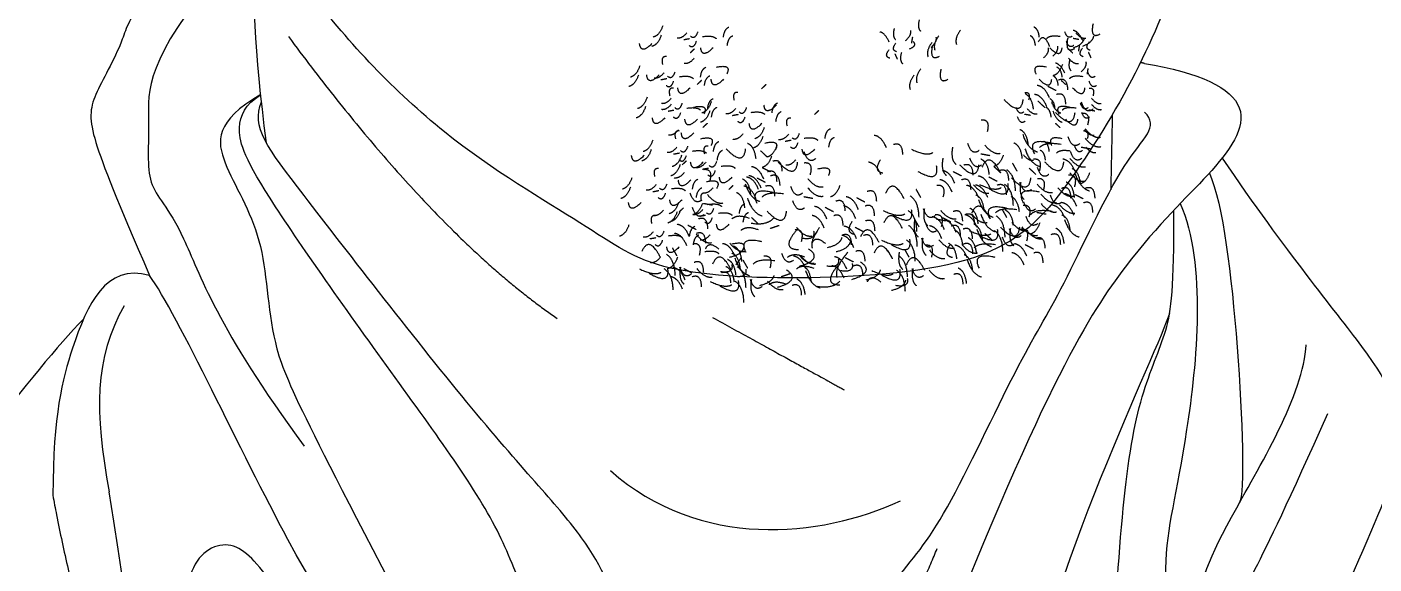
# Model space of a CAD drawing. Header units: millimetres. Extents: x -406 to 301, y 2 to 1827.
# Drawn here: x -187.4 to 10.6, y 1518.8 to 1597.7 of the extents above; entities that cross this region are included whole.
import ezdxf

# ---------------------------------------------------------------- set-up
doc = ezdxf.new("R2010")
doc.units = ezdxf.units.MM
doc.layers.add('ceco.net 161', color=7, linetype='Continuous')

msp = doc.modelspace()

# ---------------------------------------------------------------- linework, layer by layer
at = {"layer": 'ceco.net 161'}
for points, knots in [([(-12.47, 1666.98), (-11.5, 1656.67), (-10.42, 1625.22), (-17.33, 1607.81), (-23.12, 1592.33), (-33.94, 1574.59), (-44.06, 1562.66), (-71.3, 1560.32), (-95.44, 1561.36), (-103.74, 1567.85), (-126.32, 1580.82), (-147.08, 1602.62), (-154.35, 1616.52), (-154.35, 1621.77)], [4.039211, 4.039211, 4.039211, 4.039211, 5, 6, 7, 8, 9, 10, 11, 12, 13, 14, 15, 15, 15, 15]), ([(-152.16, 1580.64), (-154.02, 1594.59), (-153.96, 1607.04), (-155.41, 1624.43), (-155.97, 1631.34)], [0, 0, 0, 0, 1, 1.625314, 1.625314, 1.625314, 1.625314]), ([(-154.6, 1613.12), (-171.46, 1602.89), (-172.84, 1595.33), (-178.07, 1587.21), (-178.35, 1582.52), (-174.07, 1572.17), (-169.35, 1561.17)], [0.004841, 0.004841, 0.004841, 0.004841, 1, 2, 3, 4, 4, 4, 4]), ([(-153.01, 1587.75), (-159.76, 1583.85), (-159.23, 1577.82), (-152.06, 1567.14), (-152.06, 1551.05), (-147.27, 1541.45), (-129.15, 1506.7)], [0.042892, 0.042892, 0.042892, 0.042892, 1, 2, 3, 4, 4, 4, 4]), ([(-40.61, 1417.83), (-44.34, 1434.88), (-52.62, 1449.64), (-79.82, 1477.5), (-90.2, 1489.95), (-100.06, 1510.97), (-103.95, 1521.87), (-119.26, 1537.44), (-149.59, 1576.76), (-154.4, 1582.97), (-152.9, 1586.69)], [0, 0, 0, 0, 1, 2, 3, 4, 5, 6, 7, 7.87893, 7.87893, 7.87893, 7.87893]), ([(-11.71, 1578.42), (-2.17, 1564.36), (12.5, 1547.07), (15.4, 1538.59), (12.85, 1528.72), (0.06, 1501.71), (-5.01, 1475.43), (-5.29, 1469.29), (-8.92, 1467.53), (-9.02, 1480.29), (-4.38, 1511.57), (-0.8, 1517.36)], [0.120453, 0.120453, 0.120453, 0.120453, 1, 2, 3, 4, 5, 6, 7, 8, 9, 9, 9, 9]), ([(-169.35, 1561.17), (-175.83, 1562.96), (-180.48, 1552.59), (-183.48, 1540.88), (-183.57, 1528.88)], [0, 0, 0, 0, 1, 1.728874, 1.728874, 1.728874, 1.728874]), ([(-183.57, 1528.88), (-183.4, 1527.92), (-182.71, 1524.29), (-181.34, 1518.02), (-178.51, 1505.9), (-175.32, 1493.07), (-171.75, 1479.54), (-169.44, 1471.18), (-167.57, 1464.61), (-165.7, 1458.26), (-163.67, 1451.73), (-161.46, 1445.06), (-159.5, 1439.32), (-157.36, 1433.18), (-154.77, 1425.52), (-152.38, 1417.81), (-150.22, 1410.06), (-146.57, 1396.01), (-142.62, 1379.71), (-137.49, 1360.19), (-133.03, 1344.69), (-127.64, 1328.61), (-120.28, 1308.42), (-111.25, 1284.72), (-102.16, 1258.71), (-94.29, 1235.61), (-86.6, 1213.11), (-79.79, 1193.96), (-74.7, 1181.43), (-72.94, 1177.4), (-72.84, 1177.16)], [23.931646, 23.931646, 23.931646, 23.931646, 26.060258, 32.002823, 37.945388, 53.232251, 60.874931, 68.517611, 72.155587, 75.793563, 82.982595, 87.069504, 91.156412, 96.216837, 101.277262, 108.817753, 113.828658, 118.839563, 140.521435, 150.459368, 162.903656, 175.728017, 187.500629, 209.82367, 231.10295, 247.666385, 263.118319, 283.025368, 292.051493, 292.626655, 292.626655, 292.626655, 292.626655])]:
    msp.add_open_spline(points, degree=3, knots=knots, dxfattribs=at)
for points, degree in [([(-158.87, 1605.82), (-170.04, 1592.99), (-169.08, 1583.34), (-170.18, 1573.96), (-164.8, 1570.1), (-159.37, 1553.32), (-146.63, 1536.12)], 3), ([(-93.93, 1597.86), (-94.39, 1596.46), (-95.31, 1596.2)], 2), ([(-56.22, 1598.71), (-56.55, 1597.58), (-56.04, 1597.07)], 2), ([(-30.69, 1598.16), (-31.15, 1595.86), (-29.65, 1596.66)], 2), ([(-148.93, 1596.26), (-127.28, 1567.05), (-109.42, 1554.86)], 2), ([(-94.15, 1596.49), (-94.6, 1595.09), (-95.53, 1594.83)], 2), ([(-90.37, 1596.84), (-91.11, 1595.93), (-91.82, 1596.06)], 2), ([(-90.84, 1595.83), (-90.41, 1595.91), (-89.98, 1595.99)], 2), ([(-89.85, 1596.34), (-89.16, 1595.78), (-88.75, 1596.98)], 2), ([(-88.08, 1596.27), (-86.54, 1596.5), (-86.06, 1595.96)], 2), ([(-85, 1596.21), (-84.88, 1597.38), (-84.21, 1597.66)], 2), ([(-84.44, 1594.95), (-84.31, 1596.12), (-83.65, 1596.4)], 2), ([(-60.63, 1595.46), (-61.31, 1596.86), (-62.03, 1596.95)], 2), ([(-59.9, 1597.46), (-60.23, 1596.33), (-59.72, 1595.82)], 2), ([(-58.24, 1595.68), (-57.35, 1596.44), (-57.49, 1597.15)], 2), ([(-57.24, 1596.18), (-57.31, 1595.75), (-57.38, 1595.32)], 2), ([(-54.47, 1594.72), (-53.58, 1595.49), (-53.73, 1596.19)], 2), ([(-53.36, 1596.36), (-54.25, 1595.19), (-53.94, 1594.28)], 2), ([(-50.18, 1597.2), (-51.07, 1596.02), (-50.76, 1595.11)], 2), ([(-39.15, 1594.95), (-39.27, 1596.12), (-39.94, 1596.4)], 2), ([(-38.58, 1596.21), (-38.71, 1597.38), (-39.37, 1597.66)], 2), ([(-37.05, 1594.8), (-37.92, 1596.98), (-38.74, 1595.49)], 2), ([(-35.5, 1596.27), (-37.05, 1596.5), (-37.52, 1595.96)], 2), ([(-33.74, 1596.34), (-34.43, 1595.78), (-34.83, 1596.98)], 2), ([(-34.41, 1596.04), (-34.87, 1593.73), (-33.37, 1594.53)], 2), ([(-32.75, 1595.83), (-33.17, 1595.91), (-33.6, 1595.99)], 2), ([(-32.19, 1595.68), (-32.88, 1597.09), (-33.59, 1597.17)], 2), ([(-33.55, 1594.63), (-32.17, 1595.13), (-31.93, 1596.06)], 2), ([(-33.22, 1596.84), (-32.48, 1595.93), (-31.77, 1596.06)], 2), ([(-32.19, 1594.88), (-30.81, 1595.38), (-30.57, 1596.31)], 2), ([(-95.51, 1595.25), (-97.14, 1593.57), (-97.33, 1595.25)], 2), ([(-90.06, 1594.97), (-89.37, 1594.41), (-88.96, 1595.61)], 2), ([(-89.28, 1594.46), (-89.59, 1594.16), (-89.91, 1593.86)], 2), ([(-86.53, 1594.64), (-88.16, 1592.96), (-88.35, 1594.64)], 2), ([(-60.57, 1593.1), (-61.42, 1593.34), (-60.66, 1594.36)], 2), ([(-59.56, 1594.05), (-60.42, 1594.3), (-59.66, 1595.31)], 2), ([(-58.86, 1593.91), (-59.18, 1592.78), (-58.68, 1592.27)], 2), ([(-57.11, 1595.54), (-56.53, 1594.87), (-57.72, 1594.43)], 2), ([(-54.36, 1595.4), (-55.25, 1594.23), (-54.94, 1593.32)], 2), ([(-54.31, 1594.89), (-54.76, 1592.59), (-53.27, 1593.39)], 2), ([(-37.98, 1593.13), (-37.09, 1593.9), (-37.24, 1594.6)], 2), ([(-37.06, 1594.64), (-35.42, 1592.96), (-35.23, 1594.64)], 2), ([(-36.62, 1593.38), (-35.73, 1594.15), (-35.88, 1594.85)], 2), ([(-33.52, 1594.97), (-34.21, 1594.41), (-34.62, 1595.61)], 2), ([(-34.31, 1594.46), (-33.99, 1594.16), (-33.68, 1593.86)], 2), ([(-32.7, 1594.98), (-32.77, 1594.55), (-32.84, 1594.12)], 2), ([(-32.13, 1593.32), (-32.98, 1593.57), (-32.23, 1594.59)], 2), ([(-31.13, 1594.27), (-31.98, 1594.52), (-31.22, 1595.54)], 2), ([(-30.98, 1593.17), (-31.16, 1593.57), (-31.34, 1593.97)], 2), ([(-97.3, 1591.97), (-97.75, 1590.58), (-98.68, 1590.31)], 2), ([(-93.38, 1593.33), (-94.26, 1593.42), (-93.95, 1592.19)], 2), ([(-89.3, 1593.1), (-90.05, 1592.19), (-90.76, 1592.32)], 2), ([(-86.05, 1591.77), (-83.76, 1592.29), (-84.52, 1590.77)], 2), ([(-59.42, 1592.95), (-59.59, 1593.34), (-59.77, 1593.74)], 2), ([(-23.12, 1592.33), (-14.97, 1590.99), (-5.58, 1586.41), (-13.18, 1575.91), (-24.69, 1565.67), (-37.51, 1545.7), (-53.69, 1504.92)], 3), ([(-37.54, 1591.77), (-39.82, 1592.29), (-39.07, 1590.77)], 2), ([(-35.19, 1592.18), (-35.65, 1590.78), (-36.57, 1590.52)], 2), ([(-34.82, 1590.88), (-35.51, 1592.28), (-36.22, 1592.37)], 2), ([(-34.28, 1593.1), (-33.54, 1592.19), (-32.83, 1592.32)], 2), ([(-34.1, 1592.88), (-34.42, 1591.75), (-33.92, 1591.24)], 2), ([(-32.43, 1591.1), (-31.55, 1591.86), (-31.69, 1592.57)], 2), ([(-23.12, 1592.33), (-23.6, 1592.44), (-23.74, 1592.4)], 2), ([(-97.51, 1590.6), (-97.97, 1589.21), (-98.89, 1588.94)], 2), ([(-94.46, 1590.63), (-96.09, 1588.95), (-96.28, 1590.63)], 2), ([(-93.73, 1590.96), (-94.47, 1590.05), (-95.18, 1590.17)], 2), ([(-94.2, 1589.95), (-93.77, 1590.03), (-93.34, 1590.11)], 2), ([(-93.21, 1590.45), (-92.52, 1589.89), (-92.11, 1591.1)], 2), ([(-91.45, 1590.38), (-89.9, 1590.62), (-89.42, 1590.08)], 2), ([(-88.23, 1589.84), (-88.54, 1589.54), (-88.86, 1589.24)], 2), ([(-88.37, 1590.33), (-88.24, 1591.5), (-87.58, 1591.78)], 2), ([(-87.8, 1589.07), (-87.67, 1590.23), (-87.01, 1590.52)], 2), ([(-85, 1590), (-86.63, 1588.32), (-86.82, 1590)], 2), ([(-57, 1590.6), (-57.88, 1589.43), (-57.57, 1588.52)], 2), ([(-55.99, 1591.55), (-56.88, 1590.38), (-56.57, 1589.47)], 2), ([(-53.05, 1591.5), (-53.5, 1589.2), (-52.01, 1590)], 2), ([(-38.59, 1590), (-36.95, 1588.32), (-36.76, 1590)], 2), ([(-35.79, 1589.07), (-35.91, 1590.23), (-36.57, 1590.52)], 2), ([(-35.22, 1590.33), (-35.34, 1591.5), (-36.01, 1591.78)], 2), ([(-35.77, 1589.91), (-34.49, 1590.43), (-34.43, 1588.45)], 2), ([(-35.36, 1589.84), (-35.04, 1589.54), (-34.73, 1589.24)], 2), ([(-32.14, 1590.38), (-33.68, 1590.62), (-34.16, 1590.08)], 2), ([(-31.44, 1591.6), (-31.51, 1591.17), (-31.57, 1590.74)], 2), ([(-30.37, 1590.45), (-31.06, 1589.89), (-31.47, 1591.1)], 2), ([(-93.42, 1589.09), (-92.73, 1588.53), (-92.33, 1589.73)], 2), ([(-92.33, 1588.7), (-93.21, 1588.8), (-92.89, 1587.57)], 2), ([(-89.89, 1588.75), (-91.52, 1587.07), (-91.72, 1588.75)], 2), ([(-82.87, 1588.07), (-83.75, 1588.17), (-83.44, 1586.94)], 2), ([(-78.77, 1589.21), (-79.08, 1588.91), (-79.4, 1588.61)], 2), ([(-40.72, 1588.07), (-39.83, 1588.17), (-40.15, 1586.94)], 2), ([(-39.44, 1585.59), (-39.64, 1587.41), (-40.67, 1587.86)], 2), ([(-37.09, 1587.26), (-37.78, 1588.96), (-38.89, 1589.1)], 2), ([(-37.33, 1588.98), (-36.73, 1588.67), (-36.12, 1588.36)], 2), ([(-36.08, 1587.77), (-34.8, 1588.3), (-34.74, 1586.32)], 2), ([(-33.69, 1588.75), (-32.06, 1587.07), (-31.87, 1588.75)], 2), ([(-30.16, 1589.09), (-30.85, 1588.53), (-31.26, 1589.73)], 2), ([(-31.26, 1588.7), (-30.37, 1588.8), (-30.69, 1587.57)], 2), ([(-94.31, 1482.6), (-114.28, 1510.98), (-114.91, 1521.07), (-132.36, 1544.82), (-155.16, 1576.77), (-156.76, 1583.16), (-155.32, 1586.26), (-153.01, 1587.75)], 3), ([(-96.46, 1585.98), (-96.91, 1584.58), (-97.84, 1584.32)], 2), ([(-96.24, 1587.35), (-96.7, 1585.95), (-97.63, 1585.69)], 2), ([(-92.68, 1586.33), (-93.42, 1585.42), (-94.13, 1585.55)], 2), ([(-92.67, 1587.22), (-93.41, 1586.31), (-94.12, 1586.43)], 2), ([(-92.16, 1585.83), (-91.47, 1585.27), (-91.06, 1586.47)], 2), ([(-89.41, 1585.89), (-87.12, 1586.4), (-87.88, 1584.89)], 2), ([(-86.79, 1586.72), (-87.24, 1585.32), (-88.17, 1585.06)], 2), ([(-87.32, 1585.7), (-87.19, 1586.87), (-86.53, 1587.15)], 2), ([(-86.75, 1584.44), (-86.62, 1585.61), (-85.96, 1585.89)], 2), ([(-77.22, 1586.22), (-78.86, 1584.53), (-79.05, 1586.22)], 2), ([(-77.86, 1585.07), (-77.73, 1586.24), (-77.07, 1586.52)], 2), ([(-43.81, 1587.05), (-41.26, 1584.42), (-40.96, 1587.05)], 2), ([(-37.47, 1585.94), (-38.16, 1587.63), (-39.28, 1587.78)], 2), ([(-38.78, 1586.8), (-38.28, 1586.33), (-37.79, 1585.86)], 2), ([(-36.84, 1584.44), (-36.96, 1585.61), (-37.63, 1585.89)], 2), ([(-36.27, 1585.7), (-36.39, 1586.87), (-37.06, 1587.15)], 2), ([(-36.8, 1586.72), (-36.34, 1585.32), (-35.42, 1585.06)], 2), ([(-34.17, 1585.89), (-36.46, 1586.4), (-35.7, 1584.89)], 2), ([(-31.43, 1585.83), (-32.11, 1585.27), (-32.52, 1586.47)], 2), ([(-30.67, 1585.63), (-31.74, 1584.75), (-32.38, 1586.63)], 2), ([(-30.92, 1587.22), (-30.18, 1586.31), (-29.47, 1586.43)], 2), ([(-30.91, 1586.33), (-30.16, 1585.42), (-29.45, 1585.55)], 2), ([(-93.62, 1584.32), (-95.25, 1582.64), (-95.44, 1584.32)], 2), ([(-93.15, 1585.32), (-92.72, 1585.4), (-92.29, 1585.48)], 2), ([(-92.37, 1584.46), (-91.68, 1583.9), (-91.28, 1585.1)], 2), ([(-88.84, 1584.13), (-90.47, 1582.45), (-90.67, 1584.13)], 2), ([(-90.4, 1585.76), (-88.85, 1585.99), (-88.37, 1585.45)], 2), ([(-87, 1585.35), (-87.46, 1583.95), (-88.38, 1583.69)], 2), ([(-83.22, 1585.7), (-83.96, 1584.79), (-84.67, 1584.92)], 2), ([(-83.69, 1584.69), (-83.26, 1584.77), (-82.84, 1584.85)], 2), ([(-82.91, 1583.83), (-82.22, 1583.27), (-81.82, 1584.47)], 2), ([(-82.7, 1585.2), (-82.01, 1584.64), (-81.61, 1585.84)], 2), ([(-80.94, 1585.13), (-79.39, 1585.36), (-78.91, 1584.82)], 2), ([(-77.29, 1583.81), (-77.16, 1584.98), (-76.5, 1585.26)], 2), ([(-75.09, 1584.29), (-75.97, 1584.38), (-75.66, 1583.15)], 2), ([(-73.31, 1497.13), (-67.58, 1506.19), (-59.07, 1517.6), (-53.11, 1523.9), (-41.02, 1549.95), (-35.74, 1557.61), (-25.58, 1580.27), (-20.89, 1582.95), (-23.12, 1585.19)], 3), ([(-70.99, 1585.42), (-71.31, 1585.12), (-71.62, 1584.82)], 2), ([(-47.13, 1584.04), (-45.76, 1584.19), (-46.25, 1582.27)], 2), ([(-40.88, 1585.2), (-41.57, 1584.64), (-41.98, 1585.84)], 2), ([(-40.67, 1583.83), (-41.36, 1583.27), (-41.77, 1584.47)], 2), ([(-39.89, 1584.69), (-40.32, 1584.77), (-40.75, 1584.85)], 2), ([(-40.36, 1585.7), (-39.62, 1584.79), (-38.91, 1584.92)], 2), ([(-36.59, 1585.35), (-36.13, 1583.95), (-35.2, 1583.69)], 2), ([(-36.18, 1585.11), (-33.63, 1582.48), (-33.33, 1585.11)], 2), ([(-33.19, 1585.76), (-34.73, 1585.99), (-35.21, 1585.45)], 2), ([(-34.75, 1584.13), (-33.11, 1582.45), (-32.92, 1584.13)], 2), ([(-32.38, 1585.03), (-31, 1585.17), (-31.49, 1583.25)], 2), ([(-31.21, 1584.46), (-31.9, 1583.9), (-32.31, 1585.1)], 2), ([(-30.43, 1585.32), (-30.86, 1585.4), (-31.29, 1585.48)], 2), ([(-27.86, 1584.81), (-27.97, 1579.29), (-28.09, 1573.78)], 2), ([(-91.61, 1582.59), (-92.36, 1581.68), (-93.07, 1581.81)], 2), ([(-91.49, 1582.4), (-92.37, 1582.49), (-92.05, 1581.26)], 2), ([(-89.38, 1582.11), (-91.01, 1580.43), (-91.2, 1582.11)], 2), ([(-87.38, 1583.53), (-87.7, 1583.23), (-88.02, 1582.93)], 2), ([(-82.16, 1581.96), (-82.9, 1581.05), (-83.61, 1581.18)], 2), ([(-79.38, 1583.5), (-81.02, 1581.82), (-81.21, 1583.5)], 2), ([(-79.01, 1582.93), (-79.47, 1581.54), (-80.39, 1581.27)], 2), ([(-75.44, 1581.92), (-76.19, 1581.01), (-76.9, 1581.13)], 2), ([(-74.92, 1581.42), (-74.24, 1580.86), (-73.83, 1582.06)], 2), ([(-70.08, 1581.29), (-69.95, 1582.46), (-69.29, 1582.74)], 2), ([(-40.19, 1580.35), (-40.39, 1582.17), (-41.43, 1582.61)], 2), ([(-41.02, 1581.93), (-40.31, 1579.75), (-38.86, 1579.34)], 2), ([(-36.2, 1583.53), (-35.88, 1583.23), (-35.57, 1582.93)], 2), ([(-32.1, 1582.4), (-31.21, 1582.49), (-31.53, 1581.26)], 2), ([(-31.97, 1582.59), (-31.23, 1581.68), (-30.52, 1581.81)], 2), ([(-31.85, 1582.71), (-30.69, 1581.29), (-29.58, 1581.48)], 2), ([(-95.4, 1581.04), (-95.86, 1579.65), (-96.79, 1579.38)], 2), ([(-91.84, 1580.03), (-92.58, 1579.12), (-93.29, 1579.24)], 2), ([(-91.32, 1579.52), (-90.63, 1578.96), (-90.22, 1580.17)], 2), ([(-88.36, 1581.26), (-86.07, 1581.78), (-86.83, 1580.26)], 2), ([(-87.25, 1580.18), (-88.13, 1580.27), (-87.81, 1579.04)], 2), ([(-86.47, 1579.4), (-86.35, 1580.57), (-85.69, 1580.85)], 2), ([(-80.22, 1578.31), (-80.41, 1580.13), (-81.45, 1580.57)], 2), ([(-79.22, 1581.57), (-79.68, 1580.17), (-80.6, 1579.91)], 2), ([(-78.9, 1580.63), (-76.61, 1581.15), (-77.37, 1579.63)], 2), ([(-77.18, 1580.24), (-77.64, 1578.84), (-78.57, 1578.58)], 2), ([(-75.91, 1580.91), (-75.49, 1580.99), (-75.06, 1581.07)], 2), ([(-75.14, 1580.05), (-74.45, 1579.49), (-74.04, 1580.69)], 2), ([(-73.16, 1581.34), (-71.62, 1581.58), (-71.14, 1581.04)], 2), ([(-69.51, 1580.03), (-69.39, 1581.2), (-68.72, 1581.48)], 2), ([(-61.04, 1579.91), (-61.73, 1581.61), (-62.84, 1581.75)], 2), ([(-60.03, 1580.42), (-58.75, 1580.94), (-58.69, 1578.96)], 2), ([(-51.33, 1580.01), (-51.67, 1578.21), (-50.81, 1577.49)], 2), ([(-47.4, 1579.56), (-48.47, 1578.69), (-49.1, 1580.56)], 2), ([(-46.59, 1580.34), (-45.43, 1578.92), (-44.32, 1579.12)], 2), ([(-41.08, 1578.38), (-41.28, 1580.2), (-42.31, 1580.64)], 2), ([(-36.92, 1580.63), (-40.5, 1581.44), (-39.31, 1579.07)], 2), ([(-35.39, 1580.43), (-37.8, 1580.8), (-38.55, 1579.96)], 2), ([(-37.11, 1579.4), (-37.24, 1580.57), (-37.9, 1580.85)], 2), ([(-35.22, 1581.26), (-37.51, 1581.78), (-36.76, 1580.26)], 2), ([(-32.64, 1580.54), (-33.71, 1579.67), (-34.35, 1581.55)], 2), ([(-32.27, 1579.52), (-32.95, 1578.96), (-33.36, 1580.17)], 2), ([(-31.09, 1579.76), (-31.76, 1579.88), (-32.43, 1580)], 2), ([(-31.83, 1581.33), (-30.67, 1579.91), (-29.56, 1580.1)], 2), ([(-31.75, 1580.03), (-31, 1579.12), (-30.29, 1579.24)], 2), ([(-96.68, 1578.8), (-98.32, 1577.12), (-98.51, 1578.8)], 2), ([(-95.62, 1579.67), (-96.07, 1578.28), (-97, 1578.01)], 2), ([(-91.16, 1578.83), (-91.62, 1577.43), (-92.55, 1577.17)], 2), ([(-92.31, 1579.02), (-91.88, 1579.1), (-91.45, 1579.18)], 2), ([(-91.53, 1578.16), (-90.84, 1577.6), (-90.44, 1578.8)], 2), ([(-90.45, 1578.01), (-90.77, 1577.71), (-91.09, 1577.41)], 2), ([(-89.56, 1579.45), (-88.01, 1579.69), (-87.53, 1579.15)], 2), ([(-87.08, 1577.31), (-86.39, 1576.75), (-85.98, 1577.95)], 2), ([(-85.91, 1578.14), (-85.78, 1579.3), (-85.12, 1579.59)], 2), ([(-84.59, 1579.77), (-82.04, 1577.14), (-81.74, 1579.77)], 2), ([(-79.55, 1579.51), (-79.06, 1579.05), (-78.57, 1578.58)], 2), ([(-77.94, 1578.71), (-78.39, 1577.31), (-79.32, 1577.04)], 2), ([(-77.76, 1577.97), (-76.48, 1578.49), (-76.42, 1576.51)], 2), ([(-74.38, 1578.18), (-75.12, 1577.27), (-75.83, 1577.39)], 2), ([(-71.6, 1579.72), (-73.24, 1578.03), (-73.43, 1579.72)], 2), ([(-71.44, 1578.34), (-72.52, 1577.47), (-73.15, 1579.34)], 2), ([(-61.6, 1576.21), (-62.96, 1576.48), (-61.93, 1578.17)], 2), ([(-57.37, 1579.72), (-55.17, 1578.66), (-54.21, 1579.24)], 2), ([(-52.75, 1578.39), (-53.1, 1576.59), (-52.24, 1575.86)], 2), ([(-47.06, 1577.43), (-48.14, 1576.55), (-48.77, 1578.43)], 2), ([(-45.85, 1578.77), (-46.52, 1578.89), (-47.19, 1579.02)], 2), ([(-45.93, 1576), (-46.13, 1577.82), (-47.16, 1578.26)], 2), ([(-44.28, 1576.27), (-45.95, 1579.53), (-47.01, 1577.1)], 2), ([(-43.88, 1578.86), (-44.34, 1577.47), (-45.26, 1577.2)], 2), ([(-40.92, 1578.9), (-40.17, 1577.99), (-39.46, 1578.11)], 2), ([(-40.69, 1579.79), (-39.98, 1577.62), (-38.53, 1577.2)], 2), ([(-39.46, 1578.3), (-38.08, 1578.45), (-38.57, 1576.53)], 2), ([(-37.68, 1578.14), (-37.8, 1579.3), (-38.47, 1579.59)], 2), ([(-34.03, 1579.45), (-35.57, 1579.69), (-36.05, 1579.15)], 2), ([(-33.32, 1576.44), (-34.01, 1578.13), (-35.13, 1578.27)], 2), ([(-34.08, 1578.36), (-32.92, 1576.94), (-31.81, 1577.14)], 2), ([(-32.31, 1578.41), (-33.38, 1577.54), (-34.02, 1579.41)], 2), ([(-94.56, 1576.87), (-95.44, 1576.97), (-95.12, 1575.73)], 2), ([(-91.38, 1577.46), (-91.83, 1576.06), (-92.76, 1575.8)], 2), ([(-90.77, 1576.29), (-91.52, 1575.38), (-92.23, 1575.5)], 2), ([(-88, 1577.82), (-89.63, 1576.14), (-89.83, 1577.82)], 2), ([(-87.6, 1577.81), (-88.34, 1576.9), (-89.05, 1577.02)], 2), ([(-88.07, 1576.8), (-87.64, 1576.88), (-87.21, 1576.96)], 2), ([(-87.91, 1576.76), (-86.53, 1576.91), (-87.02, 1574.99)], 2), ([(-87.29, 1575.94), (-86.6, 1575.38), (-86.2, 1576.58)], 2), ([(-85.32, 1577.23), (-83.77, 1577.47), (-83.29, 1576.93)], 2), ([(-79.08, 1575.33), (-79.77, 1577.02), (-80.88, 1577.16)], 2), ([(-79.32, 1577.04), (-78.72, 1576.73), (-78.12, 1576.42)], 2), ([(-78.52, 1576.44), (-77.23, 1576.96), (-77.18, 1574.98)], 2), ([(-76.95, 1577.82), (-74.4, 1575.2), (-74.1, 1577.82)], 2), ([(-73.15, 1577.74), (-71.77, 1577.89), (-72.27, 1575.97)], 2), ([(-71.13, 1576.85), (-68.84, 1577.37), (-69.59, 1575.85)], 2), ([(-61.88, 1575.98), (-62.57, 1577.67), (-63.69, 1577.82)], 2), ([(-56.42, 1576.47), (-53.24, 1574.65), (-53.68, 1577.26)], 2), ([(-51.02, 1574.74), (-51.71, 1576.44), (-52.82, 1576.58)], 2), ([(-51.26, 1576.46), (-50.66, 1576.15), (-50.05, 1575.83)], 2), ([(-50.3, 1577.45), (-47.75, 1574.83), (-47.45, 1577.45)], 2), ([(-49.7, 1577.39), (-48.42, 1577.91), (-48.36, 1575.93)], 2), ([(-45.26, 1577.2), (-44.77, 1576.73), (-44.28, 1576.27)], 2), ([(-44.46, 1576.6), (-43.18, 1577.12), (-43.12, 1575.14)], 2), ([(-42.09, 1573.6), (-42.14, 1575.9), (-43.4, 1576.71)], 2), ([(-41.84, 1576.49), (-42.17, 1577.08), (-42.5, 1577.67)], 2), ([(-40.09, 1576.96), (-39.59, 1576.49), (-39.1, 1576.02)], 2), ([(-37.16, 1576.03), (-38.23, 1575.16), (-38.86, 1577.03)], 2), ([(-37.82, 1577.89), (-35.27, 1575.26), (-34.97, 1577.89)], 2), ([(-34.3, 1575.95), (-32.92, 1576.1), (-33.42, 1574.18)], 2), ([(-34.1, 1576.26), (-32.94, 1574.84), (-31.83, 1575.03)], 2), ([(-32.52, 1574.6), (-32.72, 1576.43), (-33.75, 1576.87)], 2), ([(-33.35, 1576.18), (-32.63, 1574.01), (-31.19, 1573.59)], 2), ([(-31.2, 1576.27), (-31.65, 1574.88), (-32.58, 1574.61)], 2), ([(-13.59, 1576.21), (-11.57, 1571.65), (-9.08, 1550.83), (-8.33, 1529.27), (-9.2, 1527.71)], 3), ([(-98.69, 1574.15), (-99.14, 1572.75), (-100.07, 1572.49)], 2), ([(-98.47, 1575.52), (-98.93, 1574.12), (-99.86, 1573.86)], 2), ([(-94.91, 1574.5), (-95.65, 1573.59), (-96.36, 1573.71)], 2), ([(-94.39, 1574), (-93.7, 1573.44), (-93.29, 1574.64)], 2), ([(-92.63, 1573.93), (-91.08, 1574.16), (-90.6, 1573.62)], 2), ([(-89.81, 1575.19), (-91.45, 1573.51), (-91.64, 1575.19)], 2), ([(-89.81, 1575.19), (-91.45, 1573.51), (-91.64, 1575.19)], 2), ([(-89.54, 1573.87), (-89.42, 1575.04), (-88.76, 1575.32)], 2), ([(-88.98, 1572.61), (-88.85, 1573.78), (-88.19, 1574.06)], 2), ([(-86.53, 1574.07), (-87.28, 1573.16), (-87.99, 1573.29)], 2), ([(-87.52, 1574.96), (-85.23, 1575.47), (-85.99, 1573.96)], 2), ([(-83.76, 1575.61), (-85.39, 1573.92), (-85.59, 1575.61)], 2), ([(-83.58, 1574.4), (-83.9, 1574.1), (-84.21, 1573.8)], 2), ([(-80.97, 1573.06), (-81.17, 1574.89), (-82.2, 1575.33)], 2), ([(-80.22, 1572.47), (-80.91, 1574.16), (-82.02, 1574.3)], 2), ([(-81.8, 1574.65), (-81.08, 1572.47), (-79.64, 1572.05)], 2), ([(-79.83, 1573.79), (-80.52, 1575.49), (-81.64, 1575.63)], 2), ([(-79.46, 1574), (-80.16, 1575.7), (-81.27, 1575.84)], 2), ([(-80.07, 1575.51), (-79.47, 1575.2), (-78.87, 1574.88)], 2), ([(-78.83, 1574.3), (-77.54, 1574.82), (-77.49, 1572.84)], 2), ([(-78.07, 1575.84), (-76.79, 1576.36), (-76.73, 1574.38)], 2), ([(-73.41, 1573.26), (-74.49, 1572.39), (-75.12, 1574.26)], 2), ([(-72.62, 1575.43), (-71.46, 1574.01), (-70.36, 1574.2)], 2), ([(-72.6, 1574.04), (-71.44, 1572.62), (-70.34, 1572.82)], 2), ([(-67.91, 1574.38), (-68.36, 1572.98), (-69.29, 1572.72)], 2), ([(-58.44, 1572.42), (-60.11, 1575.67), (-61.17, 1573.25)], 2), ([(-53.62, 1574.45), (-52.25, 1574.59), (-52.74, 1572.67)], 2), ([(-51.4, 1573.41), (-52.09, 1575.11), (-53.21, 1575.25)], 2), ([(-50.01, 1575.25), (-48.73, 1575.77), (-48.67, 1573.79)], 2), ([(-47.49, 1572.59), (-48.18, 1574.28), (-49.29, 1574.42)], 2), ([(-48.24, 1574.51), (-47.09, 1573.09), (-45.98, 1573.28)], 2), ([(-46.16, 1572.62), (-46.85, 1574.32), (-47.97, 1574.46)], 2), ([(-45.78, 1573.95), (-46.47, 1575.65), (-47.58, 1575.79)], 2), ([(-47.35, 1574.55), (-45.15, 1573.49), (-44.19, 1574.08)], 2), ([(-46.02, 1575.67), (-45.42, 1575.35), (-44.81, 1575.04)], 2), ([(-45.94, 1573.91), (-42.76, 1572.09), (-43.2, 1574.7)], 2), ([(-44.77, 1574.46), (-43.49, 1574.98), (-43.43, 1573)], 2), ([(-42.4, 1571.47), (-42.45, 1573.76), (-43.7, 1574.58)], 2), ([(-42.67, 1575.51), (-40.12, 1572.88), (-39.82, 1575.51)], 2), ([(-39.72, 1573.82), (-40.79, 1572.94), (-41.43, 1574.82)], 2), ([(-41.3, 1574.84), (-41.65, 1573.04), (-40.79, 1572.32)], 2), ([(-38.91, 1574.6), (-37.75, 1573.18), (-36.64, 1573.37)], 2), ([(-38.87, 1575.43), (-37.49, 1575.58), (-37.98, 1573.66)], 2), ([(-35.85, 1574.05), (-34.69, 1572.63), (-33.58, 1572.83)], 2), ([(-35.31, 1574), (-34.02, 1574.52), (-33.97, 1572.54)], 2), ([(-33.41, 1572.63), (-33.6, 1574.46), (-34.64, 1574.9)], 2), ([(-31.78, 1574.01), (-30.49, 1574.53), (-30.44, 1572.55)], 2), ([(-95.38, 1573.49), (-94.95, 1573.57), (-94.52, 1573.65)], 2), ([(-94.6, 1572.63), (-93.91, 1572.07), (-93.51, 1573.27)], 2), ([(-91.07, 1572.3), (-92.7, 1570.61), (-92.89, 1572.3)], 2), ([(-88.17, 1572.28), (-89.25, 1571.4), (-89.88, 1573.28)], 2), ([(-87.68, 1573.26), (-88.57, 1573.36), (-88.25, 1572.13)], 2), ([(-87.68, 1573.26), (-88.57, 1573.36), (-88.25, 1572.13)], 2), ([(-87.36, 1573.06), (-86.2, 1571.64), (-85.09, 1571.83)], 2), ([(-81.86, 1571.1), (-82.05, 1572.92), (-83.09, 1573.36)], 2), ([(-81.47, 1572.51), (-80.75, 1570.33), (-79.31, 1569.92)], 2), ([(-77.7, 1573.35), (-81.27, 1574.16), (-80.09, 1571.79)], 2), ([(-76.16, 1573.15), (-78.58, 1573.51), (-79.32, 1572.68)], 2), ([(-73.08, 1571.13), (-74.16, 1570.25), (-74.79, 1572.13)], 2), ([(-71.87, 1572.47), (-72.54, 1572.6), (-73.2, 1572.72)], 2), ([(-68.49, 1572.11), (-67.2, 1572.64), (-67.15, 1570.65)], 2), ([(-65.18, 1570.89), (-65.87, 1572.59), (-66.99, 1572.73)], 2), ([(-65.42, 1572.61), (-64.82, 1572.29), (-64.22, 1571.98)], 2), ([(-63.87, 1573.54), (-62.58, 1574.06), (-62.53, 1572.08)], 2), ([(-56.26, 1569.75), (-56.3, 1572.04), (-57.56, 1572.86)], 2), ([(-56, 1572.64), (-56.34, 1573.23), (-56.67, 1573.82)], 2), ([(-46.68, 1570.75), (-46.88, 1572.57), (-47.92, 1573.02)], 2), ([(-47.51, 1572.33), (-46.8, 1570.15), (-45.35, 1569.74)], 2), ([(-41.51, 1570.51), (-41.7, 1572.33), (-42.74, 1572.77)], 2), ([(-38.56, 1573.42), (-42.14, 1574.22), (-40.95, 1571.86)], 2), ([(-38.34, 1573.11), (-37.18, 1571.7), (-36.07, 1571.89)], 2), ([(-35.25, 1571.96), (-36.32, 1571.08), (-36.96, 1572.96)], 2), ([(-33.09, 1571.36), (-33.78, 1573.06), (-34.9, 1573.2)], 2), ([(-33.33, 1573.08), (-32.73, 1572.77), (-32.13, 1572.45)], 2), ([(-97.12, 1571.88), (-98.76, 1570.2), (-98.95, 1571.88)], 2), ([(-93.84, 1570.76), (-94.59, 1569.85), (-95.3, 1569.98)], 2), ([(-91.81, 1570.54), (-92.27, 1569.15), (-93.19, 1568.88)], 2), ([(-91.81, 1570.54), (-92.27, 1569.15), (-93.19, 1568.88)], 2), ([(-91.6, 1571.91), (-92.06, 1570.51), (-92.98, 1570.25)], 2), ([(-91.6, 1571.91), (-92.06, 1570.51), (-92.98, 1570.25)], 2), ([(-91.34, 1570.77), (-91.79, 1569.37), (-92.72, 1569.11)], 2), ([(-90.89, 1571.09), (-91.21, 1570.79), (-91.52, 1570.49)], 2), ([(-87.84, 1570.14), (-88.91, 1569.27), (-89.55, 1571.15)], 2), ([(-88.1, 1571.77), (-88.56, 1570.37), (-89.49, 1570.11)], 2), ([(-88.03, 1570.89), (-88.78, 1569.98), (-89.49, 1570.11)], 2), ([(-88.03, 1570.89), (-88.78, 1569.98), (-89.49, 1570.11)], 2), ([(-88.5, 1569.89), (-88.08, 1569.97), (-87.65, 1570.04)], 2), ([(-88.5, 1569.89), (-88.08, 1569.97), (-87.65, 1570.04)], 2), ([(-86.63, 1571.49), (-87.29, 1571.61), (-87.96, 1571.73)], 2), ([(-87.51, 1570.39), (-86.83, 1569.83), (-86.42, 1571.03)], 2), ([(-87.51, 1570.39), (-86.83, 1569.83), (-86.42, 1571.03)], 2), ([(-87.29, 1571.61), (-85.75, 1571.85), (-85.27, 1571.31)], 2), ([(-85.75, 1570.32), (-84.21, 1570.55), (-83.73, 1570.02)], 2), ([(-85.75, 1570.32), (-84.21, 1570.55), (-83.73, 1570.02)], 2), ([(-82.67, 1570.27), (-82.54, 1571.43), (-81.88, 1571.72)], 2), ([(-82.1, 1569), (-81.98, 1570.17), (-81.31, 1570.45)], 2), ([(-78.59, 1570.61), (-76.04, 1567.98), (-75.74, 1570.61)], 2), ([(-69.8, 1569.47), (-70.49, 1571.16), (-71.61, 1571.31)], 2), ([(-70.04, 1571.19), (-69.44, 1570.87), (-68.84, 1570.56)], 2), ([(-68.8, 1569.98), (-67.51, 1570.5), (-67.46, 1568.52)], 2), ([(-65.57, 1569.56), (-66.26, 1571.26), (-67.37, 1571.4)], 2), ([(-64.18, 1571.4), (-62.89, 1571.92), (-62.84, 1569.94)], 2), ([(-61.51, 1570.7), (-59.32, 1569.64), (-58.36, 1570.22)], 2), ([(-60.1, 1570.06), (-56.93, 1568.24), (-57.36, 1570.84)], 2), ([(-56.57, 1567.62), (-56.61, 1569.91), (-57.87, 1570.72)], 2), ([(-53.88, 1569.97), (-54.96, 1569.09), (-55.59, 1570.97)], 2), ([(-55.47, 1570.99), (-55.82, 1569.19), (-54.96, 1568.47)], 2), ([(-53.87, 1570.12), (-52.5, 1570.26), (-52.99, 1568.34)], 2), ([(-53.08, 1570.75), (-51.92, 1569.33), (-50.81, 1569.52)], 2), ([(-51.23, 1570.6), (-49.94, 1571.12), (-49.89, 1569.14)], 2), ([(-47.74, 1568.25), (-48.43, 1569.95), (-49.54, 1570.09)], 2), ([(-49.47, 1570.14), (-48.19, 1570.67), (-48.13, 1568.68)], 2), ([(-47.57, 1568.78), (-47.77, 1570.6), (-48.8, 1571.05)], 2), ([(-45.8, 1569.48), (-47.47, 1572.74), (-48.53, 1570.32)], 2), ([(-48.5, 1570.18), (-47.34, 1568.76), (-46.23, 1568.95)], 2), ([(-47.18, 1570.2), (-46.47, 1568.02), (-45.02, 1567.61)], 2), ([(-43.41, 1571.04), (-46.98, 1571.84), (-45.8, 1569.48)], 2), ([(-41.88, 1570.83), (-44.29, 1571.2), (-45.04, 1570.36)], 2), ([(-43.36, 1569.7), (-43.69, 1570.3), (-44.03, 1570.89)], 2), ([(-42.39, 1568.54), (-42.59, 1570.36), (-43.62, 1570.8)], 2), ([(-40.99, 1469.78), (-37.81, 1480.36), (-30.78, 1489.23), (-27.98, 1500.99), (-26.45, 1529.14), (-23.72, 1544.46), (-19.47, 1552.97), (-18.79, 1559.27), (-18.8, 1570.78)], 3), ([(-40.98, 1571.51), (-39.6, 1571.66), (-40.1, 1569.74)], 2), ([(-39.13, 1570.95), (-40.2, 1570.07), (-40.84, 1571.95)], 2), ([(-36.7, 1570.59), (-39.11, 1570.96), (-39.86, 1570.12)], 2), ([(-37.58, 1570.16), (-38.25, 1570.28), (-38.92, 1570.41)], 2), ([(-38.32, 1571.73), (-37.16, 1570.31), (-36.05, 1570.51)], 2), ([(-34.84, 1569.65), (-35.54, 1571.35), (-36.65, 1571.49)], 2), ([(-35.6, 1571.57), (-34.44, 1570.16), (-33.34, 1570.35)], 2), ([(-33.48, 1570.03), (-34.17, 1571.73), (-35.28, 1571.87)], 2), ([(-34.04, 1567.82), (-34.24, 1569.64), (-35.27, 1570.08)], 2), ([(-32.09, 1571.87), (-30.8, 1572.39), (-30.75, 1570.41)], 2), ([(-17.87, 1571.75), (-13.95, 1562.88), (-16.94, 1533.43), (-21.36, 1519.81), (-17.79, 1495.97), (-20.68, 1481.84), (-24.09, 1476.4)], 3), ([(-98.91, 1568.6), (-99.37, 1567.2), (-100.29, 1566.94)], 2), ([(-94.99, 1569.95), (-95.87, 1570.05), (-95.56, 1568.82)], 2), ([(-90, 1566.86), (-90.69, 1568.55), (-91.8, 1568.69)], 2), ([(-90.24, 1568.57), (-89.64, 1568.26), (-89.04, 1567.95)], 2), ([(-89.98, 1566.96), (-89.85, 1568.12), (-89.19, 1568.41)], 2), ([(-88.68, 1569.5), (-87.4, 1570.02), (-87.34, 1568.04)], 2), ([(-87.73, 1569.02), (-87.04, 1568.46), (-86.63, 1569.67)], 2), ([(-87.73, 1569.02), (-87.04, 1568.46), (-86.63, 1569.67)], 2), ([(-84.19, 1568.69), (-85.83, 1567.01), (-86.02, 1568.69)], 2), ([(-84.19, 1568.69), (-85.83, 1567.01), (-86.02, 1568.69)], 2), ([(-81.18, 1569.55), (-82.89, 1570.21), (-83.76, 1569.49)], 2), ([(-79.84, 1567.86), (-81.55, 1568.52), (-82.42, 1567.8)], 2), ([(-80.92, 1568.86), (-78.66, 1568.5), (-77.63, 1569.59)], 2), ([(-80.86, 1569.68), (-80.37, 1569.21), (-79.88, 1568.74)], 2), ([(-78.12, 1568.1), (-77.48, 1568.32), (-76.84, 1568.54)], 2), ([(-74.26, 1568.21), (-73.1, 1566.79), (-72, 1566.98)], 2), ([(-70.91, 1568.2), (-72.34, 1566.22), (-71.94, 1565.17)], 2), ([(-70.19, 1568.14), (-70.88, 1569.84), (-71.99, 1569.98)], 2), ([(-65.43, 1566.56), (-66.12, 1568.26), (-67.24, 1568.4)], 2), ([(-65.74, 1567.19), (-67.1, 1567.46), (-66.07, 1569.15)], 2), ([(-65.67, 1568.28), (-65.07, 1567.96), (-64.47, 1567.65)], 2), ([(-64.12, 1569.21), (-62.83, 1569.73), (-62.78, 1567.75)], 2), ([(-58.7, 1568.08), (-60.36, 1571.34), (-61.42, 1568.92)], 2), ([(-56.51, 1565.42), (-56.55, 1567.71), (-57.81, 1568.53)], 2), ([(-56.89, 1569.37), (-57.24, 1567.57), (-56.38, 1566.84)], 2), ([(-56.25, 1568.31), (-56.59, 1568.9), (-56.92, 1569.49)], 2), ([(-53.55, 1567.83), (-54.63, 1566.96), (-55.26, 1568.83)], 2), ([(-52.93, 1566.63), (-53.62, 1568.32), (-54.73, 1568.47)], 2), ([(-52.54, 1567.95), (-53.23, 1569.65), (-54.35, 1569.79)], 2), ([(-52.34, 1569.18), (-53.01, 1569.3), (-53.67, 1569.42)], 2), ([(-52.78, 1569.67), (-52.18, 1569.36), (-51.58, 1569.04)], 2), ([(-50.78, 1567.5), (-51.48, 1569.19), (-52.59, 1569.33)], 2), ([(-51.54, 1568.46), (-50.25, 1568.99), (-50.2, 1567)], 2), ([(-51.03, 1569.22), (-50.42, 1568.9), (-49.82, 1568.59)], 2), ([(-49.78, 1568.01), (-48.5, 1568.53), (-48.44, 1566.55)], 2), ([(-46.94, 1566.42), (-47.13, 1568.24), (-48.17, 1568.69)], 2), ([(-43.62, 1566.82), (-43.66, 1569.11), (-44.92, 1569.93)], 2), ([(-44.31, 1568.3), (-41.76, 1565.67), (-41.46, 1568.3)], 2), ([(-42.83, 1568.06), (-43.17, 1566.26), (-42.32, 1565.53)], 2), ([(-42.62, 1568.99), (-41.46, 1567.57), (-40.35, 1567.76)], 2), ([(-41.13, 1568.3), (-39.97, 1566.88), (-38.86, 1567.08)], 2), ([(-38.8, 1568.82), (-39.87, 1567.94), (-40.5, 1569.82)], 2), ([(-38.52, 1568.91), (-38.98, 1567.51), (-39.91, 1567.25)], 2), ([(-34.93, 1565.85), (-35.13, 1567.67), (-36.16, 1568.11)], 2), ([(-34.87, 1569.4), (-34.16, 1567.22), (-32.71, 1566.81)], 2), ([(-95.34, 1567.58), (-96.09, 1566.67), (-96.8, 1566.8)], 2), ([(-95.81, 1566.58), (-95.39, 1566.66), (-94.96, 1566.73)], 2), ([(-95.04, 1565.72), (-94.35, 1565.15), (-93.94, 1566.36)], 2), ([(-94.82, 1567.08), (-94.13, 1566.52), (-93.73, 1567.72)], 2), ([(-93.06, 1567.01), (-91.51, 1567.24), (-91.04, 1566.71)], 2), ([(-90.38, 1565.53), (-91.08, 1567.22), (-92.19, 1567.37)], 2), ([(-89.41, 1565.69), (-89.29, 1566.86), (-88.62, 1567.15)], 2), ([(-89.02, 1567.23), (-87.86, 1565.81), (-86.75, 1566)], 2), ([(-88.99, 1567.37), (-87.71, 1567.89), (-87.65, 1565.91)], 2), ([(-86.97, 1567.16), (-87.71, 1566.25), (-88.42, 1566.37)], 2), ([(-86.97, 1567.16), (-87.71, 1566.25), (-88.42, 1566.37)], 2), ([(-79.34, 1566.13), (-82.91, 1566.94), (-81.73, 1564.58)], 2), ([(-74.27, 1567.83), (-76.63, 1565.02), (-73.98, 1564.99)], 2), ([(-74.46, 1567.9), (-73.09, 1568.05), (-73.58, 1566.13)], 2), ([(-71.75, 1567.68), (-71.46, 1566.33), (-73.42, 1566.62)], 2), ([(-71.99, 1565.89), (-71.49, 1567.18), (-70.01, 1565.86)], 2), ([(-69.69, 1565.3), (-67.9, 1565.68), (-67.57, 1566.75)], 2), ([(-68.45, 1564.68), (-66.66, 1565.06), (-66.33, 1566.14)], 2), ([(-65.82, 1565.23), (-66.51, 1566.93), (-67.63, 1567.07)], 2), ([(-67.55, 1567.12), (-66.27, 1567.64), (-66.21, 1565.66)], 2), ([(-62.13, 1566), (-63.8, 1569.26), (-64.86, 1566.84)], 2), ([(-64.43, 1567.07), (-63.14, 1567.59), (-63.09, 1565.61)], 2), ([(-61.77, 1566.37), (-59.57, 1565.31), (-58.61, 1565.89)], 2), ([(-60.36, 1565.73), (-57.18, 1563.91), (-57.61, 1566.51)], 2), ([(-56.82, 1563.28), (-56.86, 1565.58), (-58.12, 1566.39)], 2), ([(-54.14, 1565.63), (-55.21, 1564.76), (-55.85, 1566.64)], 2), ([(-55.72, 1566.66), (-56.07, 1564.86), (-55.21, 1564.13)], 2), ([(-53.33, 1566.42), (-52.17, 1565), (-51.06, 1565.19)], 2), ([(-49.83, 1565.6), (-50.03, 1567.43), (-51.06, 1567.87)], 2), ([(-47.82, 1564.45), (-48.02, 1566.27), (-49.05, 1566.72)], 2), ([(-48.87, 1567.77), (-46.67, 1566.71), (-45.72, 1567.29)], 2), ([(-47.76, 1568), (-47.05, 1565.82), (-45.61, 1565.41)], 2), ([(-47.46, 1567.12), (-44.29, 1565.3), (-44.72, 1567.91)], 2), ([(-46.58, 1567.36), (-46.08, 1566.9), (-45.59, 1566.43)], 2), ([(-43.93, 1564.68), (-43.97, 1566.97), (-45.23, 1567.79)], 2), ([(-42.27, 1565.8), (-43.35, 1564.93), (-43.98, 1566.8)], 2), ([(-41.24, 1567.03), (-42.32, 1566.15), (-42.95, 1568.03)], 2), ([(-41.33, 1568), (-39.95, 1568.14), (-40.45, 1566.22)], 2), ([(-40.43, 1567.81), (-39.28, 1566.39), (-38.17, 1566.59)], 2), ([(-39.1, 1566.64), (-37.82, 1567.16), (-37.76, 1565.18)], 2), ([(-36.83, 1567.21), (-35.55, 1567.73), (-35.49, 1565.75)], 2), ([(-94.28, 1563.85), (-95.95, 1567.1), (-97, 1564.68)], 2), ([(-92.09, 1561.18), (-92.14, 1563.47), (-93.39, 1564.29)], 2), ([(-91.5, 1565.38), (-93.14, 1563.7), (-93.33, 1565.38)], 2), ([(-91.84, 1564.07), (-92.17, 1564.66), (-92.5, 1565.25)], 2), ([(-89.46, 1565.88), (-88.08, 1566.02), (-88.57, 1564.1)], 2), ([(-87.73, 1564.7), (-86.18, 1564.93), (-85.7, 1564.39)], 2), ([(-87.64, 1565.07), (-87.14, 1566.36), (-85.66, 1565.05)], 2), ([(-83.32, 1564.01), (-84.01, 1565.71), (-85.13, 1565.85)], 2), ([(-84.1, 1563.87), (-82.31, 1564.25), (-81.98, 1565.32)], 2), ([(-84.08, 1565.94), (-82.92, 1564.52), (-81.81, 1564.71)], 2), ([(-82.52, 1562.18), (-82.72, 1564), (-83.75, 1564.45)], 2), ([(-83.72, 1565.82), (-81.43, 1566.34), (-82.18, 1564.83)], 2), ([(-82.28, 1563.23), (-82.48, 1565.05), (-83.51, 1565.49)], 2), ([(-74.72, 1563.42), (-75.8, 1562.55), (-76.43, 1564.42)], 2), ([(-73.04, 1563.88), (-74.75, 1564.54), (-75.61, 1563.82)], 2), ([(-73.92, 1564.21), (-72.76, 1562.79), (-71.65, 1562.98)], 2), ([(-73.81, 1562.54), (-70.3, 1563.61), (-72.5, 1565.08)], 2), ([(-73.68, 1564.1), (-72.52, 1562.69), (-71.41, 1562.88)], 2), ([(-66.72, 1564.62), (-67.14, 1564.08), (-67.55, 1563.54)], 2), ([(-65.57, 1564.74), (-64.28, 1565.26), (-64.23, 1563.28)], 2), ([(-60.15, 1563.62), (-61.81, 1566.88), (-62.87, 1564.46)], 2), ([(-60.15, 1563.62), (-60.48, 1564.21), (-60.81, 1564.8)], 2), ([(-59.16, 1564.58), (-59.5, 1562.78), (-58.64, 1562.05)], 2), ([(-57.7, 1563.85), (-58.04, 1564.44), (-58.37, 1565.03)], 2), ([(-55.32, 1565.65), (-53.95, 1565.8), (-54.44, 1563.88)], 2), ([(-54.73, 1564.92), (-53.58, 1563.5), (-52.47, 1563.69)], 2), ([(-51.35, 1563.8), (-52.71, 1564.06), (-51.67, 1565.75)], 2), ([(-50.71, 1563.64), (-50.91, 1565.46), (-51.95, 1565.9)], 2), ([(-49.19, 1563.79), (-49.88, 1565.49), (-50.99, 1565.63)], 2), ([(-49.95, 1565.72), (-48.79, 1564.3), (-47.68, 1564.49)], 2), ([(-49.72, 1565.81), (-48.44, 1566.33), (-48.38, 1564.35)], 2), ([(-48.39, 1561.96), (-48.58, 1563.78), (-49.62, 1564.22)], 2), ([(-45.02, 1565.69), (-47.43, 1566.05), (-48.18, 1565.22)], 2), ([(-40.8, 1562.67), (-41.5, 1564.36), (-42.61, 1564.51)], 2), ([(-40.42, 1563.99), (-41.11, 1565.69), (-42.22, 1565.83)], 2), ([(-40.66, 1565.71), (-40.06, 1565.4), (-39.45, 1565.09)], 2), ([(-39.41, 1564.5), (-38.13, 1565.03), (-38.07, 1563.05)], 2), ([(-97.35, 1562.13), (-95.15, 1561.07), (-94.19, 1561.65)], 2), ([(-95.94, 1561.49), (-92.76, 1559.67), (-93.2, 1562.27)], 2), ([(-94.28, 1563.85), (-95.02, 1562.94), (-95.73, 1563.06)], 2), ([(-92.4, 1559.05), (-92.45, 1561.34), (-93.7, 1562.15)], 2), ([(-91.77, 1563.85), (-92.23, 1562.45), (-93.15, 1562.19)], 2), ([(-90.61, 1560.48), (-91.3, 1562.18), (-92.42, 1562.32)], 2), ([(-89.72, 1561.4), (-90.79, 1560.52), (-91.43, 1562.4)], 2), ([(-91.3, 1562.42), (-91.65, 1560.62), (-90.79, 1559.9)], 2), ([(-90.85, 1562.2), (-90.25, 1561.89), (-89.65, 1561.57)], 2), ([(-89.3, 1563.13), (-88.01, 1563.65), (-87.96, 1561.67)], 2), ([(-88.91, 1562.18), (-87.75, 1560.76), (-86.64, 1560.95)], 2), ([(-83.88, 1562.01), (-85.54, 1565.27), (-86.6, 1562.85)], 2), ([(-83.78, 1562.79), (-83.49, 1561.43), (-85.45, 1561.73)], 2), ([(-83.4, 1560.21), (-83.6, 1562.03), (-84.64, 1562.48)], 2), ([(-83.17, 1561.26), (-83.37, 1563.08), (-84.4, 1563.52)], 2), ([(-81.73, 1562.11), (-81.44, 1560.75), (-83.4, 1561.05)], 2), ([(-83.34, 1563.76), (-82.63, 1561.58), (-81.19, 1561.17)], 2), ([(-82.37, 1563.8), (-82.79, 1563.26), (-83.2, 1562.73)], 2), ([(-81.69, 1559.35), (-81.73, 1561.64), (-82.99, 1562.46)], 2), ([(-81.43, 1562.23), (-81.77, 1562.83), (-82.1, 1563.42)], 2), ([(-77.47, 1563.31), (-79.89, 1563.68), (-80.63, 1562.84)], 2), ([(-79.05, 1564.04), (-77.68, 1564.19), (-78.17, 1562.27)], 2), ([(-72.92, 1562.18), (-73.61, 1563.88), (-74.72, 1564.02)], 2), ([(-71.69, 1562.19), (-73.4, 1562.85), (-74.27, 1562.14)], 2), ([(-72.12, 1560.35), (-72.31, 1562.17), (-73.35, 1562.61)], 2), ([(-68.13, 1563.6), (-67.84, 1562.25), (-69.8, 1562.54)], 2), ([(-68.18, 1562.64), (-70.53, 1559.83), (-67.89, 1559.8)], 2), ([(-67.27, 1560.77), (-67.96, 1562.46), (-69.08, 1562.61)], 2), ([(-66.88, 1562.1), (-67.57, 1563.79), (-68.69, 1563.93)], 2), ([(-67.3, 1563.91), (-68.73, 1561.93), (-68.32, 1560.89)], 2), ([(-66.08, 1562.92), (-65.79, 1561.57), (-67.75, 1561.86)], 2), ([(-67.12, 1563.81), (-66.52, 1563.5), (-65.92, 1563.19)], 2), ([(-66.15, 1560.59), (-62.65, 1561.65), (-64.85, 1563.12)], 2), ([(-65.88, 1562.61), (-64.59, 1563.13), (-64.54, 1561.15)], 2), ([(-57.96, 1560.96), (-58, 1563.25), (-59.26, 1564.07)], 2), ([(-55.41, 1561.9), (-57.07, 1565.16), (-58.13, 1562.74)], 2), ([(-55.59, 1561.17), (-56.66, 1560.3), (-57.29, 1562.17)], 2), ([(-57.17, 1562.2), (-57.52, 1560.4), (-56.66, 1559.67)], 2), ([(-49.27, 1559.99), (-49.47, 1561.81), (-50.5, 1562.25)], 2), ([(-49.21, 1563.54), (-48.5, 1561.36), (-47.06, 1560.95)], 2), ([(-45.05, 1563.82), (-48.62, 1564.63), (-47.44, 1562.27)], 2), ([(-25.58, 1323.48), (-47.95, 1368.78), (-68.13, 1398.25), (-90.87, 1409.46), (-128.36, 1451.11), (-137.02, 1460.98), (-137.86, 1473.59), (-132.82, 1491.45), (-133.66, 1500.28), (-146.48, 1514.57), (-165.22, 1555.45), (-169.35, 1561.17)], 3), ([(-91, 1559.16), (-91.69, 1560.85), (-92.81, 1561)], 2), ([(-89.61, 1560.99), (-88.32, 1561.52), (-88.27, 1559.53)], 2), ([(-86.94, 1560.3), (-84.75, 1559.24), (-83.79, 1559.82)], 2), ([(-85.53, 1559.65), (-82.36, 1557.83), (-82.79, 1560.44)], 2), ([(-85.31, 1561.57), (-84.02, 1562.1), (-83.97, 1560.11)], 2), ([(-82, 1557.21), (-82.04, 1559.5), (-83.3, 1560.32)], 2), ([(-79.32, 1559.56), (-80.39, 1558.68), (-81.02, 1560.56)], 2), ([(-80.9, 1560.59), (-81.25, 1558.79), (-80.39, 1558.06)], 2), ([(-79.68, 1559.72), (-77.89, 1560.1), (-77.55, 1561.18)], 2), ([(-78.51, 1560.34), (-77.35, 1558.92), (-76.24, 1559.12)], 2), ([(-75.73, 1559.86), (-77.44, 1560.52), (-78.31, 1559.81)], 2), ([(-77.04, 1559.45), (-73.53, 1560.52), (-75.73, 1561.98)], 2), ([(-76.5, 1561.01), (-75.86, 1561.23), (-75.22, 1561.45)], 2), ([(-73, 1558.38), (-73.2, 1560.2), (-74.23, 1560.64)], 2), ([(-72.94, 1561.93), (-72.23, 1559.75), (-70.79, 1559.34)], 2), ([(-71.21, 1559.59), (-68.94, 1559.22), (-67.92, 1560.32)], 2), ([(-64.03, 1560.54), (-62.24, 1560.92), (-61.9, 1561.99)], 2), ([(-63.85, 1560.22), (-63.35, 1561.51), (-61.87, 1560.2)], 2), ([(-63.22, 1561.91), (-61.02, 1560.85), (-60.06, 1561.43)], 2), ([(-61.8, 1561.26), (-58.63, 1559.44), (-59.06, 1562.05)], 2), ([(-60.31, 1559.01), (-58.52, 1559.39), (-58.18, 1560.47)], 2), ([(-57.99, 1560.74), (-57.7, 1559.38), (-59.66, 1559.68)], 2), ([(-58.27, 1558.82), (-58.31, 1561.11), (-59.57, 1561.93)], 2), ([(-54.78, 1561.95), (-53.62, 1560.53), (-52.51, 1560.73)], 2), ([(-51.17, 1561.35), (-49.89, 1561.87), (-49.83, 1559.89)], 2), ([(-74.9, 1559.74), (-73.62, 1560.26), (-73.56, 1558.28)], 2), ([(-173.07, 1556.73), (-177.48, 1549.06), (-177.47, 1541.1), (-175.28, 1529.37)], 3), ([(-179.08, 1554.75), (-186.41, 1547.24), (-212.93, 1511.77), (-246.67, 1462.47), (-244.85, 1460.39), (-227.2, 1453.64), (-208.17, 1447.44), (-208.85, 1444.88), (-226.38, 1420.71), (-230.47, 1414.92), (-214.3, 1412.7), (-198.29, 1401.13)], 3), ([(-86.59, 1554.99), (-71.51, 1546.72), (-67.26, 1544.37)], 2), ([(-40.92, 1493.55), (-37.85, 1516.71), (-20.91, 1550.47), (-19.42, 1555.66)], 3), ([(-55.16, 1377.73), (-51.39, 1395.52), (-43.07, 1415.38), (-27.37, 1438.77), (-25.12, 1454.78), (-21.6, 1469.2), (-12.63, 1483.3), (-14.55, 1496.11), (-16.15, 1512.13), (-13.27, 1521.74), (0.41, 1543.87), (0.62, 1551.01)], 3), ([(3.79, 1540.86), (-7.61, 1515.32), (-10.17, 1514.3), (-9.49, 1504.59), (-8.61, 1477.94), (-12.82, 1468.15), (-19.13, 1454.91), (-19.55, 1439.15), (-27.95, 1418.13)], 3), ([(-101.6, 1532.5), (-88.5, 1520.92), (-70.85, 1522.57), (-58.99, 1528.09)], 3), ([(-138.12, 1485.47), (-138.12, 1490.98), (-141.57, 1503.39), (-151.78, 1516.63), (-157.02, 1523.25), (-164.46, 1519.39), (-163.91, 1505.46), (-155.5, 1477.19), (-155.93, 1454.67), (-160.09, 1447.2), (-163.26, 1457.55), (-168.09, 1482.37), (-175.28, 1529.37)], 3), ([(-65.85, 1491.64), (-58.46, 1509.75), (-53.58, 1521.06)], 2)]:
    msp.add_open_spline(points, degree=degree, dxfattribs=at)

doc.saveas('drawing.dxf')
